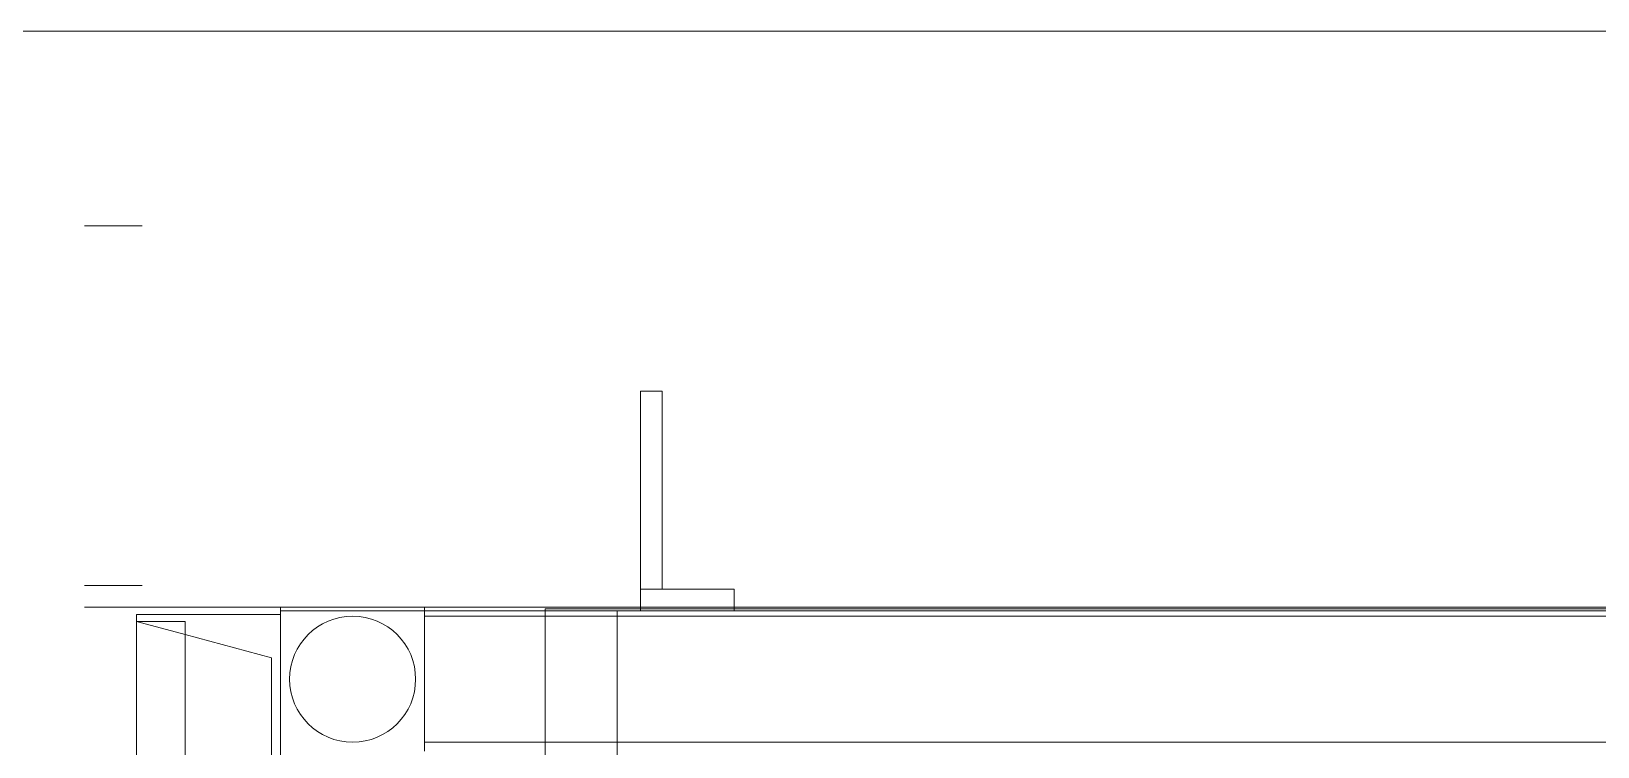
# Model space of a CAD drawing. Header units: millimetres. Extents: x 2162 to 93478, y -2737 to 52379.
# Drawn here: x 48797.4 to 49232.6, y 10263.4 to 10462.1 of the extents above; entities that cross this region are included whole.
import ezdxf

# ---------------------------------------------------------------- set-up
doc = ezdxf.new("R2010")
doc.units = ezdxf.units.MM
doc.layers.add('equipment 1', color=4, linetype='Continuous', lineweight=9)

# ---------------------------------------------------------------- blocks, each defined once
blk = doc.blocks.new('equipment 0533')
at = {"color": 0}
for p, q in [((722, 106.5), (722, 1371)), ((795.5, 108), (795.5, 1368)), ((822, 1366), (822, 110)), ((822, 1362.38), (822, 113.62)), ((835.5, 110), (835.5, 1366)), ((798, 1355.95), (798, 120.05)), ((702, 107), (702, 524)), ((755.5, 143.5), (755.5, 146)), ((35.5, 143.5), (755.5, 143.5)), ((755.5, 143.5), (755.5, 108.5)), ((798, 120.05), (822, 113.62)), ((822, 113.62), (835.5, 110)), ((822, 110), (835.5, 110)), ((835.5, 110), (835.5, 108)), ((-5, 106), (834, 106)), ((35.5, 108.5), (755.5, 108.5)), ((104, 106.5), (722, 106.5)), ((407, 107), (702, 107)), ((669.5, 106), (669.5, 107)), ((669.5, 101), (669.5, 106)), ((695.5, 106), (695.5, 107)), ((695.5, 100), (695.5, 106)), ((795.5, 107), (702, 107)), ((755.5, 106), (755.5, 108.5)), ((835.5, 108), (795.5, 108)), ((795.5, 108), (795.5, 107)), ((795.5, 107), (795.5, 106)), ((850, 106), (834, 106)), ((669.5, 101), (689.5, 101)), ((689.5, 100), (689.5, 101)), ((689.5, 101), (695.5, 101)), ((689.5, 46), (689.5, 100)), ((695.5, 46), (695.5, 100)), ((834, 100), (850, 100)), ((689.5, 46), (695.5, 46)), ((850, 0), (834, 0))]:
    blk.add_line(p, q, dxfattribs=at)
for start, end in [(90, 270), (270, 90)]:
    blk.add_arc((775.5, 126), 17.5, start, end, dxfattribs=at)

msp = doc.modelspace()

# ---------------------------------------------------------------- linework, layer by layer
at = {"layer": 'equipment 1', "elevation": -706.5}
msp.add_lwpolyline([(48564.46, 10462.15), (49664.46, 10462.15), (49664.46, 8924.15), (48564.46, 8924.15)], close=True, dxfattribs=at)

# ---------------------------------------------------------------- block references
at = {"layer": 'equipment 1', "rotation": 180}
msp.add_blockref('equipment 0533', (49662.19, 10408.15, -706.5), dxfattribs=at)

doc.saveas('drawing.dxf')
